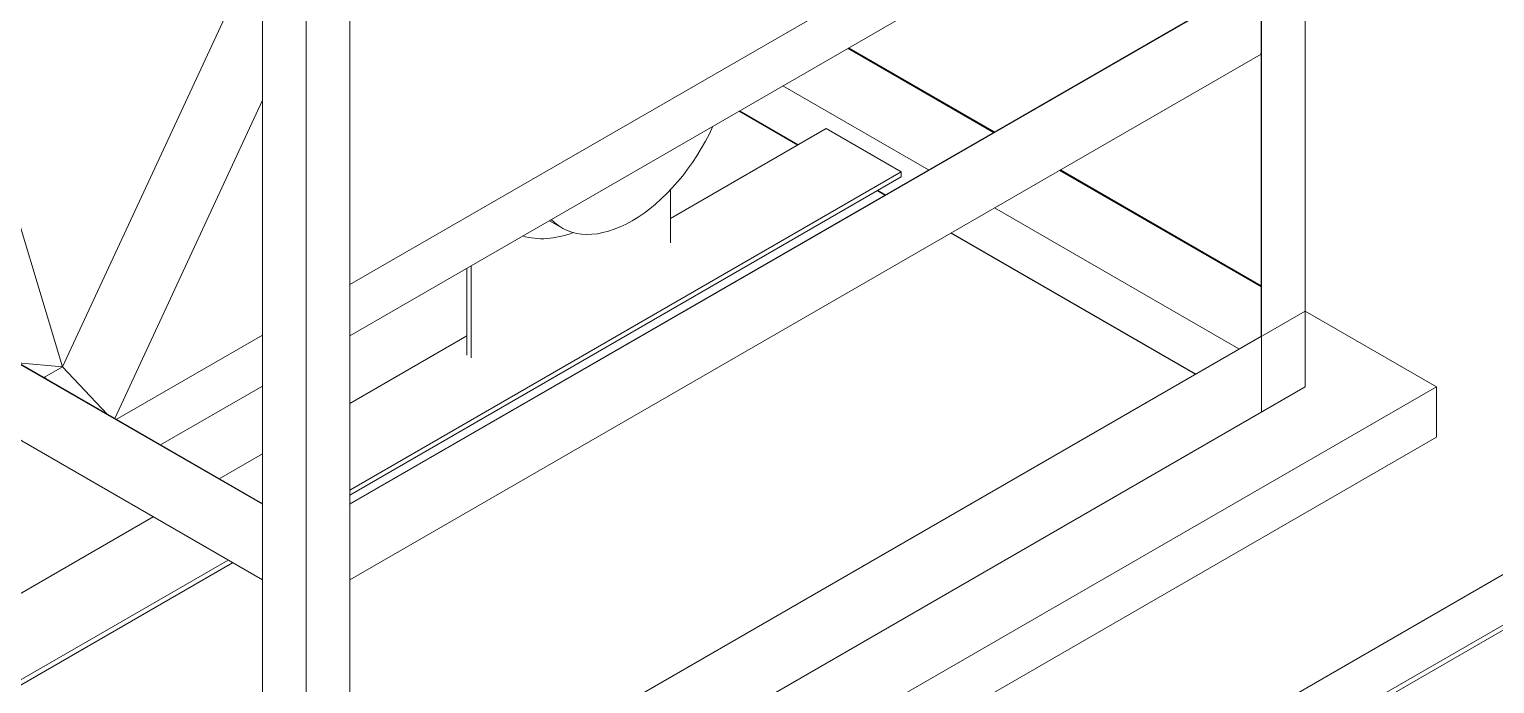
# Model space of a CAD drawing. Header units: millimetres. Extents: x -312439 to 477422, y -331570 to 212570.
# Drawn here: x 398248 to 399700, y 89830 to 90479 of the extents above; entities that cross this region are included whole.
import ezdxf

# ---------------------------------------------------------------- set-up
doc = ezdxf.new("R2010")
doc.units = ezdxf.units.MM

msp = doc.modelspace()

# ---------------------------------------------------------------- linework, layer by layer
at = {"color": 0, "linetype": 'Continuous', "lineweight": 0, "extrusion": (8.40036e-17, 0.816497, 0.57735)}
for p, q in [((402938.185, 91802.762), (398217.749, 89077.416)), ((398217.749, 89027.41), (402938.185, 91752.755)), ((398217.749, 89022.41), (402938.185, 91747.755)), ((399512.507, 91172.321), (399512.507, 90124.235)), ((399469.201, 91147.318), (399469.201, 90099.231)), ((399468.768, 91097.061), (399468.768, 90174.491)), ((398281.265, 90144.119), (398081.538, 90805.34)), ((399302.028, 90650.571), (398565.822, 90225.523)), ((398479.208, 90625.752), (398479.208, 89577.665)), ((398565.822, 90625.752), (398565.822, 89577.665)), ((398522.515, 90600.749), (398522.515, 89552.662)), ((399302.028, 90599.879), (398565.822, 90174.83)), ((398281.265, 90144.119), (398479.208, 90570.868)), ((399468.768, 90529.615), (398565.822, 90008.299)), ((399468.768, 90529.115), (398565.822, 90007.799)), ((399203.662, 90376.556), (399059.441, 90459.822)), ((399204.095, 90376.806), (399059.875, 90460.072)), ((399060.308, 90460.322), (399204.528, 90377.056)), ((399468.768, 90454.106), (398565.822, 89932.79)), ((399468.334, 90454.356), (399468.768, 90454.606)), ((399468.334, 90453.856), (399468.334, 90454.356)), ((399468.768, 90454.106), (399468.334, 90453.856)), ((399139.135, 90339.301), (398994.914, 90422.567)), ((398479.208, 90408.324), (398332.854, 90092.797)), ((399009.763, 90363.988), (398951.608, 90397.564)), ((399010.196, 90364.238), (398952.041, 90397.814)), ((398883.46, 90291.067), (399037.848, 90380.203)), ((399037.848, 90380.203), (399112.149, 90337.305)), ((399112.149, 90337.305), (398565.822, 90021.883)), ((399112.149, 90332.305), (398565.822, 90016.882)), ((399112.149, 90332.305), (399112.149, 90337.305)), ((399468.768, 90223.497), (399269.055, 90338.801)), ((399468.768, 90223.997), (399269.488, 90339.051)), ((399269.921, 90339.301), (399468.768, 90224.497)), ((398883.46, 90319.474), (398883.46, 90266.866)), ((399095.828, 90314.298), (399088.395, 90318.59)), ((399096.261, 90314.548), (399088.828, 90318.84)), ((399446.681, 90161.739), (399204.528, 90301.547)), ((398775.764, 90281.884), (398763.504, 90288.962)), ((398479.208, 90008.299), (398025.711, 90270.126)), ((398479.208, 90007.799), (398025.711, 90269.626)), ((399403.374, 90136.736), (399161.221, 90276.543)), ((399403.807, 90136.986), (399161.654, 90276.794)), ((398681.866, 90155.476), (398681.866, 90241.829)), ((398686.197, 90152.976), (398686.197, 90244.329)), ((399512.507, 90199.244), (398523.381, 89628.172)), ((399512.507, 90199.244), (399642.428, 90124.235)), ((398479.208, 89932.79), (398025.711, 90194.616)), ((398334.394, 90091.908), (398479.208, 90175.516)), ((398565.822, 90107.679), (398681.866, 90174.677)), ((399468.768, 90174.491), (398565.822, 89653.175)), ((398237.114, 90148.072), (398281.265, 90144.119)), ((398281.265, 90144.119), (398263.305, 90133.75)), ((398325.417, 90097.09), (398281.265, 90144.119)), ((398261.667, 90133.897), (398263.305, 90133.75)), ((398263.305, 90133.207), (398262.779, 90133.254)), ((398263.305, 90133.75), (398264.944, 90132.005)), ((398263.831, 90132.647), (398263.305, 90133.207)), ((398479.208, 90124.824), (398378.295, 90066.561)), ((399512.507, 90124.235), (398522.515, 89552.662)), ((399642.428, 90124.235), (398522.515, 89477.653)), ((399642.428, 90074.228), (399642.428, 90124.235)), ((398522.515, 89427.646), (399642.428, 90074.228)), ((398436.45, 90032.986), (398479.208, 90057.672)), ((398129.336, 89855.674), (398371.056, 89995.231)), ((398445.358, 89952.333), (398203.638, 89812.776)), ((398449.689, 89949.833), (398207.968, 89810.275))]:
    msp.add_line(p, q, dxfattribs=at)
at = {"color": 0, "linetype": 'Continuous', "lineweight": 0}
for centre, major_axis, start_param, end_param in [((398845.507, 90402.682), (69.743, 120.798), 2.97837445, 4.87560719), ((398808.998, 90423.761), (83.617, 144.829), 3.27494722, 3.74420901)]:
    msp.add_ellipse(centre, major_axis=major_axis, ratio=0.57735027, start_param=start_param, end_param=end_param, dxfattribs=at)

doc.saveas('drawing.dxf')
